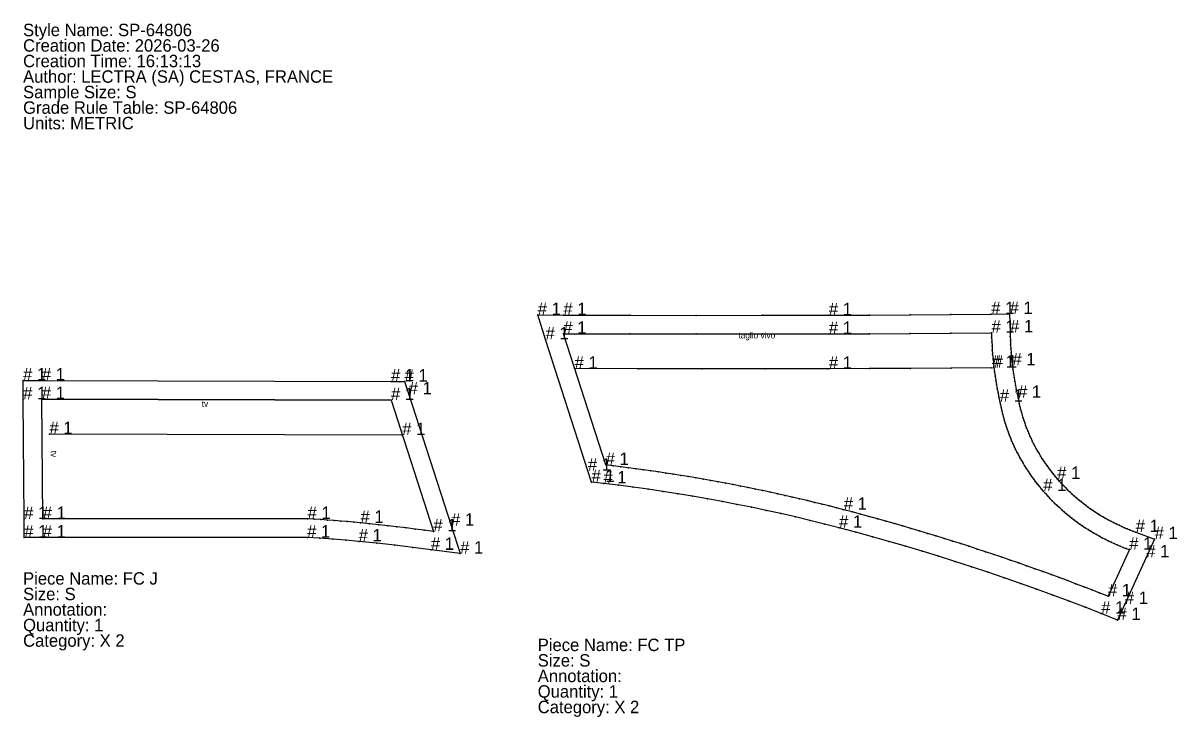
# Model space of a CAD drawing. Extents: x 0 to 5390, y -290 to 286.
# Drawn here: x 0 to 743, y -161 to 286 of the extents above; entities that cross this region are included whole.
import ezdxf

# ---------------------------------------------------------------- set-up
doc = ezdxf.new("R2010")
doc.units = 0

# ---------------------------------------------------------------- blocks, each defined once
blk = doc.blocks.new('FC_JS')
at = {"layer": '1'}
blk.add_lwpolyline([(245.83, 55.06), (248.51, 46.77), (275.81, -37.77), (281.63, -55.79), (262.85, -53.36), (251.18, -51.85), (239.55, -50.45), (227.9, -49.14), (216.26, -47.94), (207.89, -47.16), (199.52, -46.48), (191.14, -45.9), (183.03, -45.43), (12.67, -45.43), (0.76, -45.43), (0.67, -33.52), (0.09, 43.66), (0, 55.79), (12.13, 55.75), (237.13, 55.08)], close=True, dxfattribs=at)
at = {"layer": '14'}
blk.add_lwpolyline([(237.09, 43.08), (264.39, -41.46), (258.53, -40.69), (252.67, -39.94), (246.8, -39.22), (240.94, -38.53), (235.06, -37.86), (229.19, -37.21), (223.31, -36.59), (217.43, -36), (213.18, -35.59), (208.93, -35.2), (204.68, -34.84), (200.42, -34.51), (196.16, -34.2), (191.9, -33.92), (187.64, -33.66), (183.37, -33.43), (12.67, -33.43), (12.09, 43.75)], close=True, dxfattribs=at)
at = {"layer": '2'}
for p in [(0, 55.79), (245.83, 55.06), (245.83, 55.06), (12.09, 43.75), (12.09, 43.75), (12.09, 43.75), (237.09, 43.08), (237.09, 43.08), (237.09, 43.08), (237.09, 43.08), (237.09, 43.08), (17.01, 21.25), (17.01, 21.25), (244.36, 20.57), (244.36, 20.57), (244.36, 20.57), (12.67, -33.43), (183.37, -33.43), (264.39, -41.46), (0.76, -45.43), (12.67, -45.43), (183.03, -45.43), (281.63, -55.79)]:
    blk.add_point(p, dxfattribs=at)
at = {"layer": '3'}
for p in [(12.13, 55.75), (237.13, 55.08), (248.51, 46.77), (0.09, 43.66), (0.67, -33.52), (187.64, -33.66), (191.9, -33.92), (196.16, -34.2), (200.42, -34.51), (204.68, -34.84), (208.93, -35.2), (213.18, -35.59), (217.43, -36), (223.31, -36.59), (229.19, -37.21), (235.06, -37.86), (240.94, -38.53), (246.8, -39.22), (252.67, -39.94), (258.53, -40.69), (275.81, -37.77), (191.14, -45.9), (199.52, -46.48), (207.89, -47.16), (216.26, -47.94), (227.9, -49.14), (239.55, -50.45), (251.18, -51.85), (262.85, -53.36)]:
    blk.add_point(p, dxfattribs=at)
at = {"layer": '8'}
for p, q in [((237.09, 43.08), (12.09, 43.75)), ((244.36, 20.57), (17.01, 21.25))]:
    blk.add_line(p, q, dxfattribs=at)
for p in [(237.09, 43.08), (244.36, 20.57)]:
    blk.add_point(p, dxfattribs=at)
at = {"layer": '1'}
for s, p in [('# 1', (0, 55.79)), ('# 1', (12.13, 55.75)), ('# 1', (237.13, 55.08)), ('# 1', (245.83, 55.06)), ('# 1', (245.83, 55.06)), ('# 1', (248.51, 46.77)), ('# 1', (0.09, 43.66)), ('# 1', (0.67, -33.52)), ('# 1', (275.81, -37.77)), ('# 1', (0.76, -45.43)), ('# 1', (12.67, -45.43)), ('# 1', (183.03, -45.43)), ('# 1', (216.26, -47.94)), ('# 1', (262.85, -53.36)), ('# 1', (281.63, -55.79)), ('Piece Name: FC J', (0, -75.79)), ('Size: S', (0, -85.79)), ('Annotation: ', (0, -95.79)), ('Quantity: 1', (0, -105.79)), ('Category: X 2', (0, -115.79))]:
    blk.add_text(s, height=8, dxfattribs=at).set_placement(p)
at = {"layer": '14'}
for p in [(12.09, 43.75), (237.09, 43.08), (237.09, 43.08), (12.67, -33.43), (183.37, -33.43), (217.43, -36), (264.39, -41.46)]:
    blk.add_text('# 1', height=8, dxfattribs=at).set_placement(p)
at = {"layer": '19'}
blk.add_text('tv', height=4, dxfattribs=at).set_placement((115.11, 38.74))
blk.add_text('tv', height=4, rotation=-90, dxfattribs=at).set_placement((17.85, 10.49))
at = {"layer": '8'}
for p in [(12.09, 43.75), (237.09, 43.08), (237.09, 43.08), (17.01, 21.25), (244.36, 20.57), (244.36, 20.57)]:
    blk.add_text('# 1', height=8, dxfattribs=at).set_placement(p)
blk = doc.blocks.new('FC_TPS')
at = {"layer": '1'}
blk.add_lwpolyline([(0, 97.92), (16.53, 97.87), (59.29, 97.76), (102.05, 97.7), (144.81, 97.71), (187.57, 97.77), (213.74, 97.85), (239.91, 98), (266.08, 98.2), (292.27, 98.46), (304.06, 98.58), (304.38, 86.79), (304.46, 84.06), (304.57, 81.4), (304.71, 78.75), (304.88, 76.09), (305.08, 73.44), (305.32, 70.79), (305.59, 68.14), (305.89, 65.5), (306.23, 62.88), (306.59, 60.26), (306.99, 57.65), (307.42, 55.04), (307.89, 52.44), (308.38, 49.84), (308.91, 47.25), (309.49, 44.6), (309.53, 44.36), (309.91, 42.47), (310.29, 40.69), (310.7, 38.91), (311.14, 37.14), (311.61, 35.38), (312.11, 33.62), (312.63, 31.87), (313.19, 30.14), (313.78, 28.41), (314.39, 26.69), (315.04, 24.98), (315.71, 23.29), (316.41, 21.6), (317.14, 19.93), (317.89, 18.27), (318.68, 16.62), (319.49, 14.98), (320.33, 13.36), (321.19, 11.76), (322.08, 10.16), (323, 8.59), (323.95, 7.03), (324.92, 5.48), (325.91, 3.95), (326.93, 2.44), (327.98, 0.94), (329.05, -0.53), (330.15, -1.99), (331.27, -3.43), (332.41, -4.85), (333.58, -6.26), (334.77, -7.64), (336.05, -9.08), (337.35, -10.5), (338.68, -11.9), (340.03, -13.27), (341.4, -14.63), (342.79, -15.96), (344.2, -17.27), (345.64, -18.56), (347.09, -19.83), (348.56, -21.07), (350.06, -22.29), (351.57, -23.48), (353.1, -24.65), (354.65, -25.8), (356.22, -26.92), (357.8, -28.02), (359.4, -29.09), (361.02, -30.13), (362.66, -31.15), (364.31, -32.14), (365.98, -33.11), (367.66, -34.05), (369.36, -34.96), (371.07, -35.85), (372.8, -36.71), (374.54, -37.54), (376.29, -38.34), (378.05, -39.12), (379.83, -39.86), (381.62, -40.58), (383.42, -41.27), (385.32, -41.97), (397.51, -46.42), (392.11, -58.23), (378.37, -88.26), (373.65, -98.58), (363.09, -94.44), (352.69, -90.38), (342.32, -86.4), (331.91, -82.51), (321.47, -78.7), (311, -74.96), (300.51, -71.3), (289.99, -67.73), (279.44, -64.23), (268.86, -60.82), (258.26, -57.48), (247.64, -54.22), (236.99, -51.05), (226.31, -47.95), (215.62, -44.94), (204.9, -42.01), (194.16, -39.16), (184.8, -36.76), (175.42, -34.44), (166.03, -32.2), (156.61, -30.04), (147.18, -27.97), (137.73, -25.97), (128.26, -24.06), (118.78, -22.24), (109.28, -20.49), (99.76, -18.83), (90.23, -17.25), (80.69, -15.75), (71.14, -14.34), (61.57, -13.01), (51.99, -11.76), (42.35, -10.59), (34.74, -9.67), (32.38, -2.37), (5.08, 82.18)], close=True, dxfattribs=at)
at = {"layer": '14'}
blk.add_lwpolyline([(16.5, 85.87), (59.28, 85.76), (102.05, 85.7), (144.83, 85.71), (187.61, 85.77), (213.8, 85.85), (240, 86), (266.19, 86.2), (292.39, 86.46), (292.47, 83.65), (292.58, 80.85), (292.73, 78.04), (292.91, 75.24), (293.12, 72.44), (293.37, 69.65), (293.66, 66.85), (293.98, 64.06), (294.33, 61.29), (294.72, 58.53), (295.14, 55.76), (295.6, 53.01), (296.08, 50.26), (296.61, 47.52), (297.17, 44.78), (297.76, 42.05), (298.15, 40.06), (298.57, 38.08), (299.03, 36.11), (299.52, 34.15), (300.04, 32.19), (300.59, 30.24), (301.18, 28.3), (301.8, 26.37), (302.45, 24.46), (303.13, 22.55), (303.84, 20.66), (304.59, 18.77), (305.37, 16.9), (306.17, 15.05), (307.01, 13.2), (307.88, 11.37), (308.78, 9.56), (309.71, 7.76), (310.67, 5.98), (311.66, 4.21), (312.68, 2.46), (313.73, 0.73), (314.81, -0.99), (315.91, -2.68), (317.04, -4.36), (318.21, -6.02), (319.39, -7.66), (320.61, -9.28), (321.85, -10.88), (323.12, -12.45), (324.42, -14.01), (325.74, -15.54), (327.15, -17.13), (328.58, -18.69), (330.04, -20.22), (331.52, -21.74), (333.03, -23.23), (334.56, -24.69), (336.11, -26.13), (337.68, -27.55), (339.28, -28.94), (340.9, -30.31), (342.54, -31.65), (344.21, -32.96), (345.89, -34.25), (347.59, -35.5), (349.31, -36.74), (351.06, -37.94), (352.82, -39.12), (354.6, -40.27), (356.4, -41.39), (358.21, -42.48), (360.04, -43.54), (361.89, -44.57), (363.76, -45.58), (365.64, -46.55), (367.54, -47.49), (369.45, -48.41), (371.37, -49.29), (373.31, -50.14), (375.27, -50.96), (377.23, -51.75), (379.21, -52.51), (381.2, -53.24), (367.46, -83.27), (362.25, -81.22), (357.03, -79.18), (351.8, -77.17), (346.56, -75.18), (341.32, -73.21), (336.07, -71.25), (330.81, -69.32), (325.54, -67.41), (320.27, -65.52), (314.99, -63.64), (309.71, -61.79), (304.41, -59.96), (299.11, -58.14), (293.8, -56.35), (288.49, -54.58), (283.17, -52.83), (277.84, -51.09), (272.51, -49.38), (267.17, -47.69), (261.82, -46.02), (256.47, -44.37), (251.11, -42.74), (245.74, -41.13), (240.37, -39.54), (234.99, -37.97), (229.61, -36.42), (224.22, -34.89), (218.83, -33.38), (213.42, -31.89), (208.02, -30.42), (202.61, -28.98), (197.19, -27.55), (192.46, -26.32), (187.73, -25.12), (183, -23.94), (178.26, -22.78), (173.51, -21.63), (168.76, -20.51), (164, -19.41), (159.24, -18.33), (154.48, -17.27), (149.71, -16.24), (144.93, -15.22), (140.15, -14.22), (135.37, -13.25), (130.58, -12.29), (125.79, -11.36), (121, -10.44), (116.2, -9.55), (111.39, -8.68), (106.59, -7.83), (101.78, -7), (96.96, -6.19), (92.15, -5.4), (87.32, -4.64), (82.5, -3.89), (77.67, -3.16), (72.84, -2.46), (68.01, -1.78), (63.17, -1.12), (58.33, -0.47), (53.49, 0.15), (48.65, 0.74), (43.8, 1.32)], close=True, dxfattribs=at)
at = {"layer": '2'}
for p in [(0, 97.92), (0, 97.92), (304.06, 98.58), (16.5, 85.87), (16.5, 85.87), (292.39, 86.46), (23.77, 63.36), (23.77, 63.36), (292.57, 63.96), (292.57, 63.96), (292.57, 63.96), (43.8, 1.32), (34.74, -9.67), (397.51, -46.42), (381.2, -53.24), (367.46, -83.27), (373.65, -98.58)]:
    blk.add_point(p, dxfattribs=at)
at = {"layer": '3'}
for p in [(16.53, 97.87), (59.29, 97.76), (102.05, 97.7), (144.81, 97.71), (187.57, 97.77), (213.74, 97.85), (239.91, 98), (266.08, 98.2), (292.27, 98.46), (5.08, 82.18), (59.28, 85.76), (102.05, 85.7), (144.83, 85.71), (187.61, 85.77), (213.8, 85.85), (240, 86), (266.19, 86.2), (292.47, 83.65), (304.38, 86.79), (304.46, 84.06), (292.58, 80.85), (292.73, 78.04), (292.91, 75.24), (304.57, 81.4), (304.71, 78.75), (304.88, 76.09), (293.12, 72.44), (293.37, 69.65), (305.08, 73.44), (305.32, 70.79), (305.59, 68.14), (64.73, 63.25), (105.69, 63.2), (146.64, 63.2), (187.6, 63.27), (213.84, 63.36), (240.09, 63.5), (266.33, 63.7), (293.66, 66.85), (293.98, 64.06), (294.33, 61.29), (305.89, 65.5), (306.23, 62.88), (306.59, 60.26), (294.72, 58.53), (295.14, 55.76), (295.6, 53.01), (306.99, 57.65), (307.42, 55.04), (307.89, 52.44), (296.08, 50.26), (296.61, 47.52), (297.17, 44.78), (308.38, 49.84), (308.91, 47.25), (297.76, 42.05), (298.15, 40.06), (298.57, 38.08), (309.49, 44.6), (309.53, 44.36), (309.91, 42.47), (310.29, 40.69), (310.7, 38.91), (299.03, 36.11), (299.52, 34.15), (300.04, 32.19), (300.59, 30.24), (311.14, 37.14), (311.61, 35.38), (312.11, 33.62), (312.63, 31.87), (313.19, 30.14), (301.18, 28.3), (301.8, 26.37), (302.45, 24.46), (303.13, 22.55), (313.78, 28.41), (314.39, 26.69), (315.04, 24.98), (315.71, 23.29), (303.84, 20.66), (304.59, 18.77), (305.37, 16.9), (306.17, 15.05), (316.41, 21.6), (317.14, 19.93), (317.89, 18.27), (318.68, 16.62), (319.49, 14.98), (307.01, 13.2), (307.88, 11.37), (308.78, 9.56), (309.71, 7.76), (320.33, 13.36), (321.19, 11.76), (322.08, 10.16), (323, 8.59), (48.65, 0.74), (53.49, 0.15), (310.67, 5.98), (311.66, 4.21), (312.68, 2.46), (313.73, 0.73), (323.95, 7.03), (324.92, 5.48), (325.91, 3.95), (326.93, 2.44), (327.98, 0.94), (32.38, -2.37), (58.33, -0.47), (63.17, -1.12), (68.01, -1.78), (72.84, -2.46), (77.67, -3.16), (82.5, -3.89), (87.32, -4.64), (92.15, -5.4), (96.96, -6.19), (101.78, -7), (314.81, -0.99), (315.91, -2.68), (317.04, -4.36), (318.21, -6.02), (329.05, -0.53), (330.15, -1.99), (331.27, -3.43), (332.41, -4.85), (333.58, -6.26), (42.35, -10.59), (51.99, -11.76), (61.57, -13.01), (71.14, -14.34), (106.59, -7.83), (111.39, -8.68), (116.2, -9.55), (121, -10.44), (125.79, -11.36), (130.58, -12.29), (135.37, -13.25), (140.15, -14.22), (319.39, -7.66), (320.61, -9.28), (321.85, -10.88), (323.12, -12.45), (324.42, -14.01), (334.77, -7.64), (336.05, -9.08), (337.35, -10.5), (338.68, -11.9), (340.03, -13.27), (341.4, -14.63), (80.69, -15.75), (90.23, -17.25), (99.76, -18.83), (109.28, -20.49), (118.78, -22.24), (144.93, -15.22), (149.71, -16.24), (154.48, -17.27), (159.24, -18.33), (164, -19.41), (168.76, -20.51), (173.51, -21.63), (325.74, -15.54), (327.15, -17.13), (328.58, -18.69), (330.04, -20.22), (331.52, -21.74), (342.79, -15.96), (344.2, -17.27), (345.64, -18.56), (347.09, -19.83), (348.56, -21.07), (350.06, -22.29), (128.26, -24.06), (137.73, -25.97), (147.18, -27.97), (178.26, -22.78), (183, -23.94), (187.73, -25.12), (192.46, -26.32), (197.19, -27.55), (202.61, -28.98), (333.03, -23.23), (334.56, -24.69), (336.11, -26.13), (337.68, -27.55), (339.28, -28.94), (351.57, -23.48), (353.1, -24.65), (354.65, -25.8), (356.22, -26.92), (357.8, -28.02), (359.4, -29.09), (156.61, -30.04), (166.03, -32.2), (175.42, -34.44), (184.8, -36.76), (208.02, -30.42), (213.42, -31.89), (218.83, -33.38), (224.22, -34.89), (229.61, -36.42), (340.9, -30.31), (342.54, -31.65), (344.21, -32.96), (345.89, -34.25), (347.59, -35.5), (349.31, -36.74), (361.02, -30.13), (362.66, -31.15), (364.31, -32.14), (365.98, -33.11), (367.66, -34.05), (369.36, -34.96), (371.07, -35.85), (372.8, -36.71), (194.16, -39.16), (204.9, -42.01), (234.99, -37.97), (240.37, -39.54), (245.74, -41.13), (251.11, -42.74), (256.47, -44.37), (351.06, -37.94), (352.82, -39.12), (354.6, -40.27), (356.4, -41.39), (358.21, -42.48), (360.04, -43.54), (361.89, -44.57), (374.54, -37.54), (376.29, -38.34), (378.05, -39.12), (379.83, -39.86), (381.62, -40.58), (383.42, -41.27), (385.32, -41.97), (215.62, -44.94), (226.31, -47.95), (236.99, -51.05), (261.82, -46.02), (267.17, -47.69), (272.51, -49.38), (277.84, -51.09), (363.76, -45.58), (365.64, -46.55), (367.54, -47.49), (369.45, -48.41), (371.37, -49.29), (373.31, -50.14), (375.27, -50.96), (377.23, -51.75), (247.64, -54.22), (258.26, -57.48), (283.17, -52.83), (288.49, -54.58), (293.8, -56.35), (299.11, -58.14), (379.21, -52.51), (392.11, -58.23), (268.86, -60.82), (279.44, -64.23), (304.41, -59.96), (309.71, -61.79), (314.99, -63.64), (320.27, -65.52), (289.99, -67.73), (300.51, -71.3), (325.54, -67.41), (330.81, -69.32), (336.07, -71.25), (341.32, -73.21), (311, -74.96), (321.47, -78.7), (346.56, -75.18), (351.8, -77.17), (357.03, -79.18), (362.25, -81.22), (331.91, -82.51), (342.32, -86.4), (378.37, -88.26), (352.69, -90.38), (363.09, -94.44)]:
    blk.add_point(p, dxfattribs=at)
at = {"layer": '8'}
blk.add_lwpolyline([(292.57, 63.96), (266.33, 63.7), (240.09, 63.5), (213.84, 63.36), (187.6, 63.27), (146.64, 63.2), (105.69, 63.2), (64.73, 63.25), (23.77, 63.36)], dxfattribs=at)
blk.add_point((292.57, 63.96), dxfattribs=at)
at = {"layer": '1'}
for s, p in [('# 1', (0, 97.92)), ('# 1', (0, 97.92)), ('# 1', (16.53, 97.87)), ('# 1', (187.57, 97.77)), ('# 1', (292.27, 98.46)), ('# 1', (304.06, 98.58)), ('# 1', (5.08, 82.18)), ('# 1', (304.38, 86.79)), ('# 1', (305.89, 65.5)), ('# 1', (309.49, 44.6)), ('# 1', (32.38, -2.37)), ('# 1', (334.77, -7.64)), ('# 1', (34.74, -9.67)), ('# 1', (42.35, -10.59)), ('# 1', (194.16, -39.16)), ('# 1', (385.32, -41.97)), ('# 1', (397.51, -46.42)), ('# 1', (392.11, -58.23)), ('# 1', (378.37, -88.26)), ('# 1', (363.09, -94.44)), ('# 1', (373.65, -98.58)), ('Piece Name: FC TP', (0, -118.58)), ('Size: S', (0, -128.58)), ('Annotation: ', (0, -138.58)), ('Quantity: 1', (0, -148.58)), ('Category: X 2', (0, -158.58))]:
    blk.add_text(s, height=8, dxfattribs=at).set_placement(p)
at = {"layer": '14'}
for p in [(16.5, 85.87), (16.5, 85.87), (187.61, 85.77), (292.39, 86.46), (293.98, 64.06), (297.76, 42.05), (43.8, 1.32), (325.74, -15.54), (197.19, -27.55), (381.2, -53.24), (367.46, -83.27)]:
    blk.add_text('# 1', height=8, dxfattribs=at).set_placement(p)
at = {"layer": '19'}
blk.add_text('taglio vivo', height=4, dxfattribs=at).set_placement((129.28, 82.81))
at = {"layer": '8'}
for p in [(23.77, 63.36), (187.6, 63.27), (292.57, 63.96), (292.57, 63.96)]:
    blk.add_text('# 1', height=8, dxfattribs=at).set_placement(p)

msp = doc.modelspace()

# ---------------------------------------------------------------- block references
at = {"layer": '1'}
for name, p in [('FC_TPS', (331.63, 0)), ('FC_JS', (0, 0))]:
    msp.add_blockref(name, p, dxfattribs=at)

# ---------------------------------------------------------------- texts
for s, p in [('Style Name: SP-64806', (0, 277.54)), ('Creation Date: 2026-03-26', (0, 267.54)), ('Creation Time: 16:13:13', (0, 257.54)), ('Author: LECTRA (SA) CESTAS, FRANCE', (0, 247.54)), ('Sample Size: S', (0, 237.54)), ('Grade Rule Table: SP-64806', (0, 227.54)), ('Units: METRIC', (0, 217.54))]:
    msp.add_text(s, height=8, dxfattribs=at).set_placement(p)

doc.saveas('drawing.dxf')
